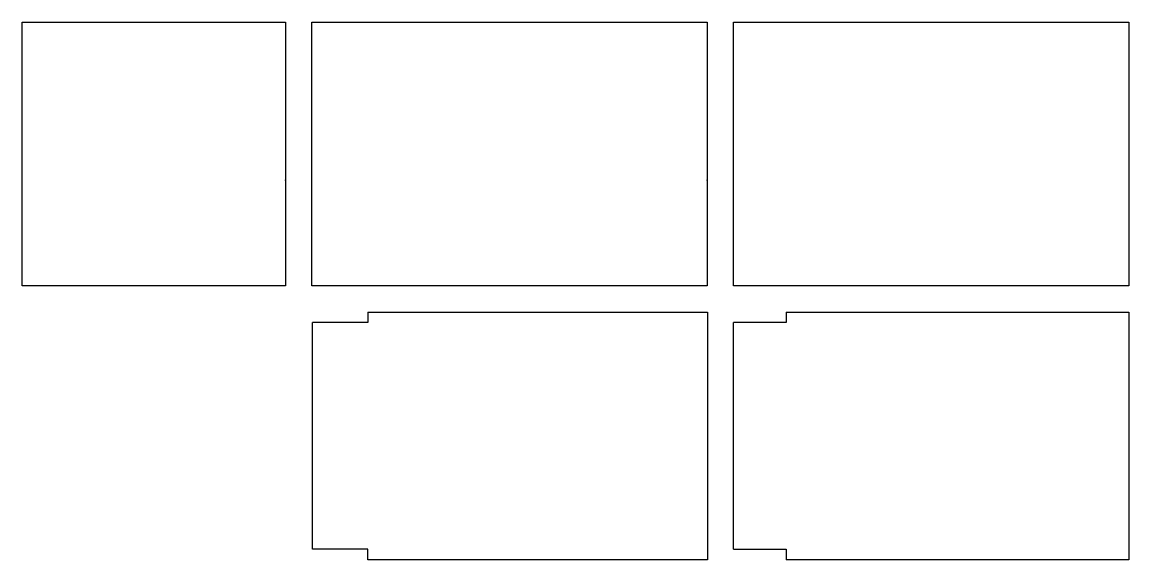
# Model space of a CAD drawing. Header units: millimetres. Extents: x -100 to 320, y -144 to 60.
import ezdxf

# ---------------------------------------------------------------- set-up
doc = ezdxf.new("R2010")
doc.units = ezdxf.units.MM
doc.header["$MEASUREMENT"] = 0
doc.layers.add('Team 2 laser  files v1_Sketch1', color=7, linetype='Continuous')

msp = doc.modelspace()

# ---------------------------------------------------------------- linework, layer by layer
at = {"layer": 'Team 2 laser  files v1_Sketch1'}
for p, q in [((-100, 60), (0, 60)), ((-100, -40), (-100, 60)), ((0, 60), (0, -40)), ((10, -40), (10, 60)), ((10, 60), (160, 60)), ((160, 60), (160, -40)), ((170, 60), (320, 60)), ((170, -40), (170, 60)), ((170, 60), (320, 60)), ((170, -40), (170, 60)), ((320, 60), (320, -40)), ((320, 60), (320, -40)), ((0, -40), (-100, -40)), ((160, -40), (10, -40)), ((320, -40), (170, -40)), ((320, -40), (170, -40)), ((31.14, -50), (160.14, -50)), ((31.14, -50), (31.14, -54)), ((160.14, -50), (160.14, -144)), ((190, -50), (190, -54)), ((190, -50), (320, -50)), ((320, -50), (320, -144)), ((31.14, -54), (10.14, -54)), ((10.14, -140), (10.14, -54)), ((190, -54), (170, -54)), ((170, -140), (170, -54)), ((31.14, -140), (10.14, -140)), ((31.14, -144), (31.14, -140)), ((170, -140), (190, -140)), ((190, -140), (190, -144)), ((160.14, -144), (31.14, -144)), ((320, -144), (190, -144))]:
    msp.add_line(p, q, dxfattribs=at)
for p in [(0, 0), (160, 0)]:
    msp.add_point(p, dxfattribs=at)

doc.saveas('drawing.dxf')
